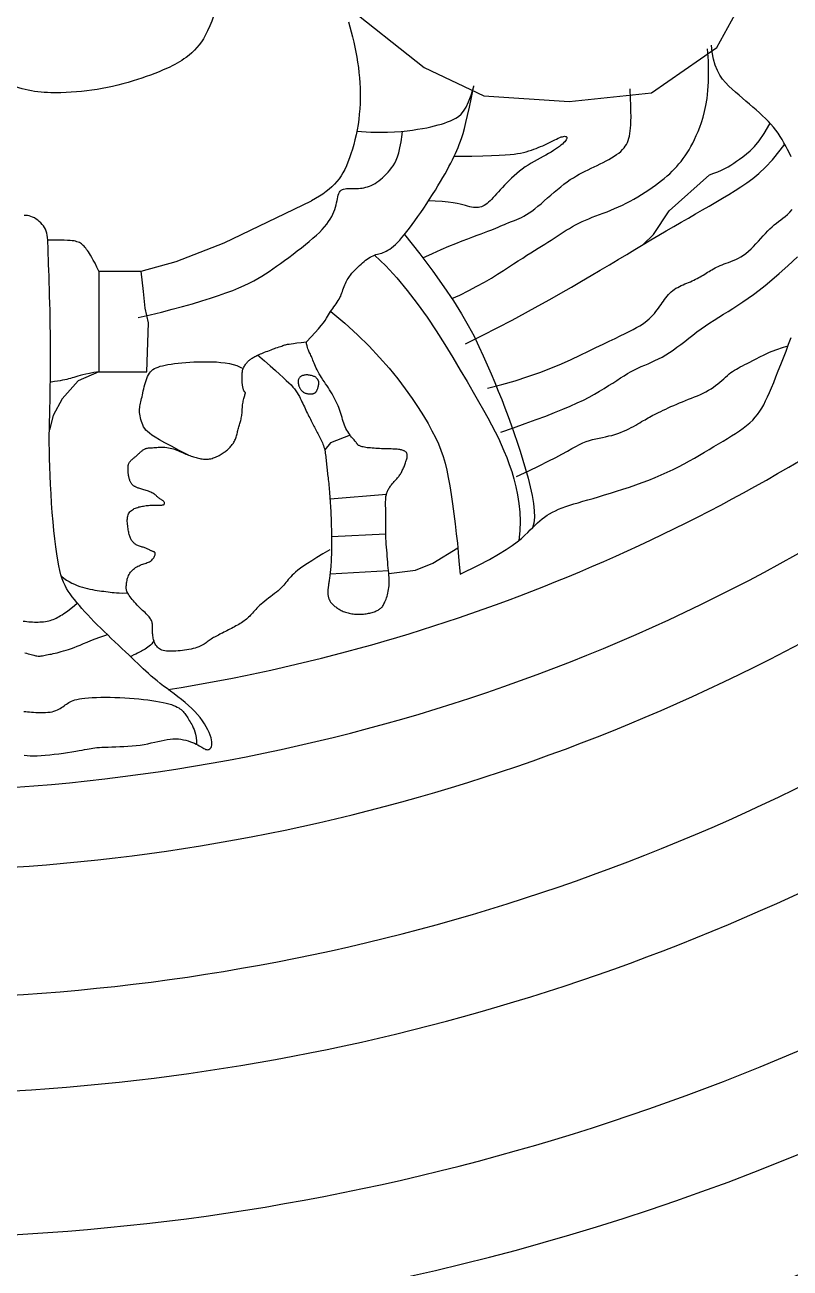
# Model space of a CAD drawing. Header units: feet. Extents: x 0 to 841, y 0 to 594.
# Drawn here: x 649.965 to 652.185, y 125.049 to 128.654 of the extents above; entities that cross this region are included whole.
import ezdxf

# ---------------------------------------------------------------- set-up
doc = ezdxf.new("R2010")
doc.units = ezdxf.units.FT
doc.header["$MEASUREMENT"] = 0
doc.layers.add('LOGO', color=7, linetype='Continuous')

# ---------------------------------------------------------------- blocks, each defined once
blk = doc.blocks.new('YOTA')
h = blk.add_hatch(color=1)
edge = h.paths.add_edge_path()
edge.add_arc((302.886, 246.975), 39.995, 0, 360)
edge = h.paths.add_edge_path(flags=16)
edge.add_arc((302.886, 246.975), 39.7, 0, 360)
at = {"color": 2}
blk.add_line((303.772, 233.416), (304.161, 233.416), dxfattribs=at)
blk.add_lwpolyline([(304.092, 238.083, 0.021746), (304.184, 237.958, -0.039508), (304.469, 237.541, -0.027026), (304.694, 237.095, -0.029794), (304.851, 236.67, -0.063845), (304.903, 236.358, -0.050871), (304.878, 235.963, -0.079651), (304.754, 235.593, -0.116683), (304.578, 235.391, -0.051396), (304.405, 235.292, -0.030202), (304.088, 235.174, -0.038872), (303.706, 235.088, -0.039896), (303.326, 235.065, -0.10781), (302.866, 235.174, -0.167161)], format="xyb", dxfattribs=at)
for points in [[(306.023, 235.896), (306.777, 235.299), (307.329, 235.036), (308.117, 234.984), (308.879, 235.063), (309.483, 235.483), (309.956, 236.349), (310.088, 237.006), (310.298, 237.295), (310.85, 237.636), (311.533, 237.715), (312.137, 237.846), (312.374, 238.082), (312.61, 238.476), (312.846, 238.686), (312.846, 238.923)], [(306.077, 235.72), (306.09, 235.673), (306.103, 235.626), (306.115, 235.58), (306.126, 235.533), (306.136, 235.487), (306.146, 235.44), (306.154, 235.393), (306.162, 235.346), (306.169, 235.299), (306.175, 235.252), (306.179, 235.204), (306.183, 235.156), (306.185, 235.108), (306.186, 235.06), (306.186, 235.012), (306.185, 234.964), (306.182, 234.916), (306.178, 234.867), (306.173, 234.819), (306.166, 234.771), (306.158, 234.723), (306.148, 234.677), (306.138, 234.631), (306.127, 234.586), (306.114, 234.543), (306.101, 234.501), (306.088, 234.462), (306.073, 234.424), (306.059, 234.389), (306.043, 234.357), (306.027, 234.326), (306.009, 234.297), (305.991, 234.269), (305.971, 234.244), (305.949, 234.219), (305.925, 234.195), (305.9, 234.173), (305.872, 234.151), (305.842, 234.129), (305.809, 234.108), (305.774, 234.087), (305.737, 234.066), (305.736, 234.065)], [(307.033, 233.163), (307.106, 233.196), (307.189, 233.237), (307.265, 233.277), (307.334, 233.315), (307.398, 233.353), (307.456, 233.388), (307.509, 233.422), (307.558, 233.454), (307.604, 233.484), (307.647, 233.512), (307.688, 233.538), (307.726, 233.563), (307.763, 233.586), (307.797, 233.607), (307.83, 233.628), (307.861, 233.648), (307.892, 233.667), (307.921, 233.685), (307.95, 233.704), (307.978, 233.722), (308.007, 233.74), (308.034, 233.758), (308.062, 233.776), (308.09, 233.794), (308.119, 233.811), (308.147, 233.828), (308.176, 233.844), (308.206, 233.859), (308.236, 233.874), (308.267, 233.888), (308.299, 233.901), (308.331, 233.914), (308.364, 233.927), (308.398, 233.939), (308.432, 233.952), (308.467, 233.965), (308.502, 233.979), (308.537, 233.994), (308.573, 234.01), (308.609, 234.027), (308.645, 234.045), (308.681, 234.064), (308.716, 234.083), (308.751, 234.104), (308.785, 234.125), (308.819, 234.146), (308.852, 234.167), (308.883, 234.189), (308.914, 234.21), (308.943, 234.232), (308.97, 234.253), (308.996, 234.274), (309.022, 234.296), (309.046, 234.317), (309.069, 234.339), (309.091, 234.361), (309.112, 234.384), (309.132, 234.407), (309.152, 234.431), (309.171, 234.456), (309.19, 234.482), (309.208, 234.509), (309.225, 234.538), (309.242, 234.568), (309.259, 234.6), (309.276, 234.633), (309.292, 234.669), (309.308, 234.707), (309.324, 234.748), (309.34, 234.791), (309.355, 234.838), (309.369, 234.89), (309.381, 234.947), (309.392, 235.012), (309.4, 235.084), (309.405, 235.165), (309.406, 235.256), (309.404, 235.358), (309.397, 235.471)], [(307.109, 230.618), (307.279, 230.701), (307.38, 230.754), (307.464, 230.801), (307.534, 230.844), (307.591, 230.882), (307.638, 230.917), (307.676, 230.948), (307.707, 230.977), (307.734, 231.003), (307.758, 231.027), (307.78, 231.05), (307.802, 231.071), (307.824, 231.091), (307.845, 231.11), (307.867, 231.128), (307.89, 231.145), (307.913, 231.161), (307.937, 231.176), (307.963, 231.19), (307.991, 231.204), (308.02, 231.217), (308.052, 231.23), (308.086, 231.242), (308.122, 231.254), (308.161, 231.266), (308.201, 231.278), (308.245, 231.291), (308.29, 231.304), (308.338, 231.318), (308.389, 231.333), (308.443, 231.349), (308.498, 231.366), (308.555, 231.384), (308.614, 231.402), (308.674, 231.422), (308.733, 231.443), (308.793, 231.464), (308.853, 231.487), (308.911, 231.51), (308.968, 231.534), (309.023, 231.559), (309.077, 231.584), (309.129, 231.61), (309.179, 231.637), (309.228, 231.664), (309.276, 231.69), (309.322, 231.717), (309.367, 231.744), (309.412, 231.77), (309.455, 231.796), (309.497, 231.821), (309.539, 231.846), (309.579, 231.87), (309.618, 231.894), (309.655, 231.918), (309.691, 231.942), (309.725, 231.966), (309.756, 231.991), (309.786, 232.015), (309.813, 232.041), (309.837, 232.067), (309.859, 232.093), (309.879, 232.122), (309.898, 232.151), (309.916, 232.183), (309.933, 232.218), (309.951, 232.255), (309.968, 232.296), (309.987, 232.34), (310.007, 232.388), (310.028, 232.44), (310.05, 232.495), (310.074, 232.554), (310.098, 232.615), (310.122, 232.677), (310.145, 232.741), (310.169, 232.805)], [(310.168, 234.473), (310.152, 234.507), (310.136, 234.54), (310.119, 234.572), (310.102, 234.603), (310.085, 234.633), (310.066, 234.662), (310.047, 234.691), (310.026, 234.719), (310.005, 234.746), (309.982, 234.773), (309.958, 234.799), (309.932, 234.826), (309.904, 234.853), (309.876, 234.879), (309.846, 234.906), (309.815, 234.933), (309.783, 234.959), (309.751, 234.987), (309.719, 235.014), (309.687, 235.042), (309.655, 235.07), (309.624, 235.098), (309.593, 235.127), (309.563, 235.158), (309.535, 235.191), (309.51, 235.228), (309.487, 235.271), (309.467, 235.319), (309.45, 235.376), (309.438, 235.441), (309.432, 235.505)], [(305.689, 232.765), (305.734, 232.811), (305.771, 232.85), (305.802, 232.885), (305.826, 232.914), (305.846, 232.94), (305.862, 232.962), (305.875, 232.981), (305.885, 232.998), (305.894, 233.014), (305.903, 233.029), (305.913, 233.043), (305.923, 233.058), (305.933, 233.073), (305.943, 233.087), (305.954, 233.102), (305.964, 233.116), (305.974, 233.13), (305.983, 233.145), (305.991, 233.159), (305.999, 233.173), (306.006, 233.187), (306.011, 233.202), (306.017, 233.216), (306.022, 233.23), (306.027, 233.245), (306.031, 233.26), (306.037, 233.274), (306.043, 233.289), (306.049, 233.304), (306.057, 233.319), (306.065, 233.335), (306.075, 233.35), (306.086, 233.366), (306.098, 233.381), (306.11, 233.397), (306.123, 233.412), (306.137, 233.427), (306.151, 233.441), (306.165, 233.455), (306.179, 233.469), (306.194, 233.482), (306.208, 233.494), (306.222, 233.506), (306.236, 233.517), (306.25, 233.527), (306.264, 233.536), (306.278, 233.545), (306.292, 233.552), (306.306, 233.559), (306.319, 233.564), (306.332, 233.569), (306.345, 233.573), (306.358, 233.576), (306.371, 233.58), (306.385, 233.584), (306.399, 233.588), (306.413, 233.594), (306.427, 233.6), (306.443, 233.609), (306.459, 233.619), (306.475, 233.631), (306.493, 233.646), (306.511, 233.663), (306.531, 233.682), (306.551, 233.703), (306.572, 233.727), (306.594, 233.753), (306.617, 233.782), (306.641, 233.813), (306.666, 233.847), (306.692, 233.882), (306.719, 233.92), (306.746, 233.96), (306.774, 234), (306.801, 234.042), (306.828, 234.083), (306.855, 234.125), (306.881, 234.166), (306.905, 234.206), (306.928, 234.244), (306.95, 234.281), (306.97, 234.316), (306.989, 234.35), (307.006, 234.383), (307.023, 234.414), (307.038, 234.444), (307.052, 234.474), (307.066, 234.502), (307.078, 234.531), (307.09, 234.559), (307.102, 234.587), (307.113, 234.617), (307.125, 234.651), (307.137, 234.689), (307.149, 234.735), (307.163, 234.789), (307.179, 234.854), (307.196, 234.931), (307.215, 235.022), (307.237, 235.129)], [(306.155, 234.71), (306.197, 234.706), (306.285, 234.702), (306.365, 234.701), (306.438, 234.701), (306.504, 234.704), (306.565, 234.708), (306.62, 234.714), (306.671, 234.72), (306.717, 234.727), (306.761, 234.735), (306.801, 234.742), (306.839, 234.75), (306.874, 234.758), (306.907, 234.767), (306.937, 234.776), (306.966, 234.785), (306.994, 234.795), (307.02, 234.806), (307.046, 234.817), (307.071, 234.83), (307.095, 234.845), (307.118, 234.866), (307.142, 234.894), (307.165, 234.931), (307.188, 234.98), (307.211, 235.043), (307.235, 235.121), (307.237, 235.129)], [(306.764, 233.54), (306.854, 233.58), (306.934, 233.616), (307.006, 233.646), (307.071, 233.673), (307.129, 233.696), (307.18, 233.716), (307.226, 233.733), (307.266, 233.748), (307.303, 233.761), (307.335, 233.773), (307.365, 233.785), (307.392, 233.796), (307.417, 233.806), (307.44, 233.815), (307.461, 233.824), (307.481, 233.833), (307.5, 233.841), (307.519, 233.849), (307.537, 233.856), (307.555, 233.864), (307.574, 233.871), (307.593, 233.878), (307.612, 233.885), (307.633, 233.894), (307.654, 233.903), (307.676, 233.913), (307.698, 233.925), (307.722, 233.939), (307.747, 233.954), (307.773, 233.972), (307.8, 233.993), (307.828, 234.016), (307.857, 234.04), (307.887, 234.066), (307.917, 234.093), (307.948, 234.12), (307.978, 234.146), (308.009, 234.172), (308.039, 234.197), (308.069, 234.221), (308.098, 234.242), (308.127, 234.262), (308.156, 234.28), (308.184, 234.296), (308.211, 234.312), (308.239, 234.327), (308.266, 234.341), (308.294, 234.354), (308.321, 234.367), (308.348, 234.38), (308.376, 234.394), (308.404, 234.407), (308.431, 234.421), (308.458, 234.435), (308.484, 234.449), (308.509, 234.464), (308.532, 234.478), (308.555, 234.493), (308.575, 234.508), (308.594, 234.523), (308.61, 234.539), (308.624, 234.555), (308.636, 234.571), (308.647, 234.588), (308.656, 234.606), (308.663, 234.624), (308.669, 234.644), (308.674, 234.665), (308.679, 234.688), (308.682, 234.712), (308.685, 234.738), (308.687, 234.767), (308.688, 234.802), (308.689, 234.842), (308.688, 234.89), (308.687, 234.947), (308.685, 235.014), (308.682, 235.094), (308.681, 235.102)], [(308.801, 233.663), (308.898, 233.754), (309.04, 233.973), (309.414, 234.307), (309.453, 234.321), (309.491, 234.335), (309.525, 234.35), (309.556, 234.365), (309.585, 234.38), (309.612, 234.396), (309.638, 234.414), (309.665, 234.432), (309.692, 234.452), (309.722, 234.474), (309.755, 234.499), (309.791, 234.529), (309.83, 234.568), (309.873, 234.621), (309.92, 234.689), (309.972, 234.777), (309.974, 234.781)], [(304.136, 232.989), (304.245, 233.014), (304.349, 233.039), (304.449, 233.065), (304.545, 233.091), (304.636, 233.116), (304.722, 233.142), (304.802, 233.167), (304.877, 233.192), (304.945, 233.216), (305.008, 233.239), (305.064, 233.262), (305.114, 233.284), (305.16, 233.305), (305.202, 233.326), (305.24, 233.348), (305.276, 233.369), (305.31, 233.391), (305.344, 233.414), (305.378, 233.437), (305.413, 233.462), (305.45, 233.488), (305.488, 233.516), (305.526, 233.544), (305.566, 233.573), (305.605, 233.603), (305.643, 233.632), (305.68, 233.662), (305.716, 233.691), (305.75, 233.72), (305.781, 233.748), (305.809, 233.775), (305.834, 233.801), (305.857, 233.826), (305.877, 233.851), (305.894, 233.875), (305.909, 233.898), (305.923, 233.92), (305.934, 233.943), (305.943, 233.964), (305.951, 233.986), (305.958, 234.007), (305.963, 234.028), (305.968, 234.048), (305.972, 234.068), (305.975, 234.086), (305.979, 234.103), (305.984, 234.119), (305.989, 234.133), (305.995, 234.146), (306.002, 234.156), (306.011, 234.164), (306.022, 234.17), (306.033, 234.175), (306.046, 234.178), (306.06, 234.179), (306.075, 234.18), (306.09, 234.18), (306.106, 234.18), (306.122, 234.18), (306.138, 234.18), (306.155, 234.18), (306.171, 234.181), (306.188, 234.182), (306.204, 234.184), (306.221, 234.187), (306.237, 234.191), (306.254, 234.196), (306.271, 234.202), (306.288, 234.209), (306.305, 234.217), (306.323, 234.227), (306.34, 234.238), (306.358, 234.251), (306.376, 234.265), (306.393, 234.28), (306.41, 234.296), (306.427, 234.313), (306.444, 234.331), (306.46, 234.35), (306.476, 234.37), (306.491, 234.391), (306.505, 234.415), (306.518, 234.441), (306.531, 234.473), (306.543, 234.511), (306.554, 234.557), (306.564, 234.612), (306.573, 234.678), (306.577, 234.71)], [(307.055, 234.479), (307.097, 234.479), (307.217, 234.48), (307.318, 234.482), (307.401, 234.484), (307.47, 234.487), (307.526, 234.49), (307.572, 234.494), (307.609, 234.498), (307.641, 234.503), (307.669, 234.508), (307.695, 234.514), (307.721, 234.52), (307.745, 234.527), (307.768, 234.534), (307.79, 234.542), (307.812, 234.55), (307.832, 234.558), (307.853, 234.567), (307.873, 234.575), (307.892, 234.585), (307.911, 234.594), (307.93, 234.603), (307.949, 234.612), (307.967, 234.621), (307.984, 234.63), (308, 234.637), (308.016, 234.644), (308.03, 234.651), (308.044, 234.656), (308.056, 234.659), (308.066, 234.662), (308.075, 234.663), (308.083, 234.662), (308.089, 234.661), (308.093, 234.658), (308.096, 234.654), (308.097, 234.649), (308.096, 234.643), (308.094, 234.636), (308.09, 234.629), (308.084, 234.62), (308.076, 234.611), (308.066, 234.601), (308.055, 234.59), (308.041, 234.579), (308.027, 234.567), (308.01, 234.555), (307.992, 234.543), (307.972, 234.53), (307.95, 234.517), (307.927, 234.503), (307.902, 234.489), (307.876, 234.475), (307.85, 234.461), (307.822, 234.446), (307.795, 234.43), (307.767, 234.414), (307.739, 234.397), (307.711, 234.379), (307.684, 234.36), (307.658, 234.34), (307.633, 234.32), (307.608, 234.298), (307.585, 234.277), (307.562, 234.255), (307.54, 234.233), (307.52, 234.211), (307.5, 234.19), (307.481, 234.169), (307.463, 234.149), (307.446, 234.13), (307.43, 234.113), (307.415, 234.096), (307.4, 234.08), (307.386, 234.066), (307.373, 234.053), (307.359, 234.042), (307.346, 234.032), (307.333, 234.023), (307.32, 234.017), (307.307, 234.011), (307.293, 234.007), (307.279, 234.005), (307.264, 234.004), (307.249, 234.004), (307.233, 234.006), (307.216, 234.008), (307.198, 234.012), (307.179, 234.016), (307.158, 234.022), (307.136, 234.028), (307.111, 234.034), (307.082, 234.041), (307.045, 234.047), (307, 234.053), (306.945, 234.059), (306.878, 234.064), (306.817, 234.067)], [(307.16, 232.745), (307.314, 232.822), (307.457, 232.896), (307.59, 232.965), (307.714, 233.032), (307.83, 233.095), (307.939, 233.156), (308.041, 233.214), (308.138, 233.269), (308.231, 233.323), (308.319, 233.375), (308.405, 233.426), (308.489, 233.476), (308.57, 233.524), (308.649, 233.571), (308.725, 233.617), (308.8, 233.662), (308.873, 233.705), (308.945, 233.748), (309.015, 233.789), (309.084, 233.83), (309.152, 233.869), (309.219, 233.907), (309.284, 233.945), (309.349, 233.982), (309.412, 234.018), (309.474, 234.054), (309.534, 234.09), (309.593, 234.126), (309.65, 234.161), (309.705, 234.197), (309.759, 234.233), (309.814, 234.273), (309.87, 234.32), (309.93, 234.376), (309.995, 234.446), (310.068, 234.533), (310.111, 234.589)], [(304.161, 233.416), (304.485, 233.506), (304.93, 233.679), (305.736, 234.065)], [(307.364, 232.337), (307.495, 232.369), (307.619, 232.404), (307.736, 232.442), (307.846, 232.481), (307.949, 232.521), (308.045, 232.561), (308.135, 232.601), (308.218, 232.64), (308.295, 232.676), (308.365, 232.711), (308.43, 232.742), (308.488, 232.77), (308.542, 232.795), (308.59, 232.819), (308.634, 232.84), (308.673, 232.859), (308.708, 232.878), (308.74, 232.895), (308.769, 232.912), (308.794, 232.928), (308.818, 232.945), (308.839, 232.961), (308.858, 232.977), (308.875, 232.994), (308.891, 233.01), (308.905, 233.026), (308.919, 233.043), (308.931, 233.059), (308.943, 233.075), (308.954, 233.092), (308.966, 233.108), (308.977, 233.124), (308.988, 233.14), (308.999, 233.156), (309.01, 233.171), (309.022, 233.186), (309.034, 233.2), (309.047, 233.213), (309.06, 233.226), (309.074, 233.238), (309.088, 233.248), (309.104, 233.258), (309.12, 233.267), (309.136, 233.276), (309.153, 233.284), (309.17, 233.291), (309.187, 233.298), (309.204, 233.305), (309.221, 233.312), (309.237, 233.319), (309.253, 233.327), (309.269, 233.334), (309.284, 233.342), (309.299, 233.349), (309.314, 233.357), (309.329, 233.365), (309.343, 233.373), (309.357, 233.381), (309.37, 233.389), (309.384, 233.398), (309.397, 233.406), (309.41, 233.414), (309.423, 233.422), (309.437, 233.43), (309.45, 233.438), (309.465, 233.446), (309.48, 233.454), (309.495, 233.461), (309.512, 233.469), (309.53, 233.476), (309.549, 233.483), (309.569, 233.49), (309.59, 233.498), (309.612, 233.506), (309.634, 233.515), (309.657, 233.525), (309.681, 233.536), (309.704, 233.549), (309.728, 233.564), (309.751, 233.581), (309.775, 233.601), (309.798, 233.622), (309.821, 233.645), (309.843, 233.669), (309.866, 233.694), (309.888, 233.719), (309.91, 233.743), (309.931, 233.766), (309.952, 233.789), (309.973, 233.809), (309.993, 233.827), (310.013, 233.844), (310.033, 233.86), (310.052, 233.875), (310.072, 233.89), (310.093, 233.906), (310.113, 233.922), (310.134, 233.941), (310.156, 233.962), (310.179, 233.986)], [(303.082, 228.946), (303.109, 228.942), (303.137, 228.94), (303.167, 228.94), (303.201, 228.94), (303.237, 228.942), (303.276, 228.945), (303.317, 228.949), (303.359, 228.954), (303.401, 228.959), (303.443, 228.965), (303.483, 228.971), (303.521, 228.977), (303.557, 228.982), (303.589, 228.988), (303.616, 228.993), (303.64, 228.997), (303.662, 229.001), (303.681, 229.004), (303.699, 229.008), (303.717, 229.01), (303.735, 229.013), (303.754, 229.015), (303.776, 229.016), (303.8, 229.018), (303.827, 229.019), (303.858, 229.02), (303.891, 229.021), (303.927, 229.022), (303.964, 229.024), (304.002, 229.026), (304.04, 229.028), (304.078, 229.031), (304.116, 229.035), (304.153, 229.039), (304.189, 229.045), (304.223, 229.051), (304.255, 229.058), (304.287, 229.065), (304.317, 229.072), (304.346, 229.079), (304.375, 229.085), (304.402, 229.09), (304.429, 229.093), (304.455, 229.095), (304.481, 229.096), (304.506, 229.095), (304.53, 229.092), (304.553, 229.088), (304.576, 229.083), (304.597, 229.077), (304.618, 229.07), (304.637, 229.063), (304.654, 229.056), (304.671, 229.048), (304.685, 229.04), (304.699, 229.033), (304.711, 229.025), (304.722, 229.019), (304.732, 229.012), (304.741, 229.007), (304.75, 229.003), (304.758, 228.999), (304.766, 228.997), (304.774, 228.996), (304.782, 228.997), (304.789, 228.999), (304.796, 229.004), (304.803, 229.01), (304.808, 229.017), (304.812, 229.027), (304.815, 229.039), (304.816, 229.053), (304.816, 229.068), (304.813, 229.087), (304.808, 229.107), (304.801, 229.13), (304.791, 229.154), (304.779, 229.18), (304.764, 229.207), (304.748, 229.235), (304.729, 229.263), (304.707, 229.292), (304.684, 229.321), (304.658, 229.349), (304.63, 229.378), (304.599, 229.405), (304.568, 229.432), (304.535, 229.459), (304.501, 229.485), (304.468, 229.511), (304.434, 229.536), (304.401, 229.56), (304.369, 229.584), (304.339, 229.608), (304.31, 229.631), (304.282, 229.653), (304.256, 229.676), (304.231, 229.699), (304.206, 229.721), (304.181, 229.744), (304.156, 229.768), (304.13, 229.793), (304.103, 229.818), (304.076, 229.845), (304.047, 229.872), (304.016, 229.901), (303.985, 229.931), (303.952, 229.961), (303.919, 229.993), (303.886, 230.024), (303.853, 230.056), (303.82, 230.088), (303.788, 230.119), (303.757, 230.15), (303.726, 230.181), (303.697, 230.211), (303.668, 230.241), (303.641, 230.27), (303.615, 230.299), (303.591, 230.327), (303.568, 230.355), (303.546, 230.382), (303.526, 230.408), (303.507, 230.435), (303.489, 230.46), (303.473, 230.486), (303.459, 230.513), (303.445, 230.543), (303.433, 230.574), (303.421, 230.61), (303.411, 230.65), (303.4, 230.695), (303.391, 230.747), (303.382, 230.805), (303.373, 230.871), (303.364, 230.943), (303.356, 231.02), (303.348, 231.102), (303.341, 231.186), (303.335, 231.273), (303.329, 231.359), (303.324, 231.445), (303.32, 231.529), (303.317, 231.61), (303.315, 231.687), (303.314, 231.76), (303.313, 231.829), (303.313, 231.897), (303.314, 231.962), (303.315, 232.026), (303.317, 232.09), (303.318, 232.153), (303.32, 232.217), (303.321, 232.282), (303.322, 232.349), (303.323, 232.417), (303.324, 232.486), (303.324, 232.557), (303.324, 232.628), (303.324, 232.699), (303.324, 232.771), (303.323, 232.842), (303.322, 232.913), (303.321, 232.984), (303.32, 233.053), (303.318, 233.121), (303.316, 233.187), (303.315, 233.251), (303.313, 233.312), (303.311, 233.371), (303.309, 233.426), (303.307, 233.478), (303.305, 233.526), (303.304, 233.569), (303.303, 233.608), (303.302, 233.643), (303.3, 233.674), (303.299, 233.702), (303.296, 233.726), (303.293, 233.749), (303.289, 233.768), (303.284, 233.786), (303.278, 233.803), (303.27, 233.819), (303.26, 233.834), (303.248, 233.849), (303.235, 233.863), (303.221, 233.876), (303.206, 233.887), (303.191, 233.898), (303.175, 233.908), (303.159, 233.916), (303.143, 233.922), (303.127, 233.927), (303.112, 233.93), (303.097, 233.931), (303.082, 233.931)], [(306.595, 233.755), (306.736, 233.577), (306.857, 233.417), (306.96, 233.272), (307.048, 233.141), (307.122, 233.023), (307.185, 232.914), (307.238, 232.815), (307.284, 232.722), (307.324, 232.635), (307.361, 232.551), (307.396, 232.469), (307.43, 232.389), (307.462, 232.309), (307.494, 232.231), (307.524, 232.153), (307.553, 232.075), (307.582, 231.996), (307.61, 231.917), (307.637, 231.837), (307.664, 231.755), (307.69, 231.672), (307.715, 231.588), (307.738, 231.504), (307.758, 231.423), (307.775, 231.345), (307.787, 231.271), (307.795, 231.204), (307.796, 231.143), (307.79, 231.09), (307.777, 231.047)], [(303.772, 233.416), (303.753, 233.455), (303.736, 233.489), (303.72, 233.517), (303.707, 233.542), (303.695, 233.563), (303.684, 233.58), (303.674, 233.595), (303.666, 233.607), (303.657, 233.618), (303.65, 233.628), (303.642, 233.637), (303.635, 233.646), (303.627, 233.654), (303.619, 233.661), (303.611, 233.668), (303.602, 233.674), (303.592, 233.68), (303.581, 233.685), (303.569, 233.689), (303.556, 233.693), (303.542, 233.696), (303.525, 233.698), (303.505, 233.7), (303.481, 233.701), (303.452, 233.702), (303.418, 233.703), (303.378, 233.703), (303.33, 233.703), (303.299, 233.704)], [(307.487, 231.928), (307.604, 231.97), (307.712, 232.008), (307.811, 232.045), (307.901, 232.078), (307.983, 232.111), (308.059, 232.141), (308.128, 232.17), (308.191, 232.199), (308.249, 232.226), (308.302, 232.253), (308.352, 232.28), (308.398, 232.307), (308.442, 232.333), (308.482, 232.359), (308.521, 232.383), (308.557, 232.407), (308.591, 232.43), (308.625, 232.451), (308.657, 232.471), (308.689, 232.49), (308.72, 232.506), (308.752, 232.521), (308.783, 232.535), (308.815, 232.549), (308.846, 232.562), (308.878, 232.576), (308.91, 232.59), (308.943, 232.606), (308.976, 232.623), (309.009, 232.643), (309.043, 232.664), (309.078, 232.688), (309.113, 232.713), (309.149, 232.74), (309.185, 232.768), (309.222, 232.797), (309.26, 232.826), (309.298, 232.855), (309.337, 232.883), (309.377, 232.911), (309.417, 232.938), (309.458, 232.965), (309.499, 232.991), (309.542, 233.018), (309.585, 233.045), (309.63, 233.073), (309.676, 233.102), (309.723, 233.133), (309.771, 233.166), (309.821, 233.202), (309.873, 233.241), (309.928, 233.285), (309.989, 233.336), (310.058, 233.396), (310.137, 233.466), (310.228, 233.55)], [(306.319, 233.564), (306.423, 233.465), (306.524, 233.356), (306.621, 233.239), (306.714, 233.117), (306.804, 232.991), (306.888, 232.864), (306.968, 232.739), (307.043, 232.618), (307.111, 232.503), (307.174, 232.396), (307.23, 232.3), (307.28, 232.213), (307.325, 232.134), (307.365, 232.062), (307.401, 231.996), (307.433, 231.933), (307.463, 231.874), (307.49, 231.815), (307.515, 231.756), (307.54, 231.695), (307.563, 231.632), (307.586, 231.566), (307.607, 231.497), (307.625, 231.425), (307.64, 231.35), (307.652, 231.271), (307.66, 231.19), (307.663, 231.106), (307.66, 231.018), (307.651, 230.928)], [(303.772, 233.416), (303.772, 232.487)], [(304.214, 232.487), (304.229, 232.938), (304.198, 233.076), (304.183, 233.23), (304.161, 233.416)], [(305.914, 233.044), (306.043, 232.936), (306.161, 232.829), (306.268, 232.723), (306.366, 232.62), (306.454, 232.519), (306.533, 232.422), (306.603, 232.329), (306.666, 232.24), (306.721, 232.157), (306.77, 232.08), (306.813, 232.009), (306.849, 231.943), (306.881, 231.881), (306.909, 231.822), (306.932, 231.763), (306.952, 231.704), (306.97, 231.643), (306.986, 231.579), (307, 231.51), (307.014, 231.435), (307.027, 231.353), (307.039, 231.266), (307.052, 231.175), (307.063, 231.083), (307.074, 230.991), (307.084, 230.903), (307.092, 230.819), (307.099, 230.742), (307.105, 230.675), (307.109, 230.618)], [(305.905, 230.842), (305.842, 230.805), (305.787, 230.772), (305.739, 230.742), (305.699, 230.716), (305.664, 230.693), (305.635, 230.672), (305.61, 230.654), (305.589, 230.637), (305.572, 230.622), (305.557, 230.607), (305.544, 230.593), (305.532, 230.58), (305.521, 230.567), (305.51, 230.554), (305.5, 230.542), (305.49, 230.529), (305.48, 230.517), (305.469, 230.504), (305.457, 230.492), (305.444, 230.479), (305.429, 230.465), (305.413, 230.452), (305.395, 230.438), (305.377, 230.424), (305.359, 230.41), (305.34, 230.396), (305.322, 230.382), (305.304, 230.368), (305.287, 230.354), (305.271, 230.341), (305.257, 230.328), (305.244, 230.315), (305.232, 230.303), (305.221, 230.291), (305.211, 230.28), (305.201, 230.269), (305.192, 230.258), (305.183, 230.248), (305.174, 230.238), (305.165, 230.228), (305.155, 230.219), (305.145, 230.21), (305.135, 230.201), (305.124, 230.193), (305.113, 230.185), (305.101, 230.177), (305.09, 230.169), (305.077, 230.162), (305.065, 230.154), (305.052, 230.146), (305.038, 230.139), (305.025, 230.131), (305.011, 230.124), (304.997, 230.117), (304.983, 230.109), (304.969, 230.102), (304.954, 230.095), (304.941, 230.088), (304.927, 230.081), (304.914, 230.074), (304.901, 230.068), (304.888, 230.062), (304.876, 230.055), (304.864, 230.049), (304.852, 230.043), (304.841, 230.037), (304.831, 230.031), (304.82, 230.025), (304.81, 230.018), (304.801, 230.012), (304.791, 230.005), (304.782, 229.998), (304.773, 229.991), (304.764, 229.984), (304.754, 229.978), (304.744, 229.971), (304.733, 229.964), (304.721, 229.958), (304.708, 229.952), (304.694, 229.946), (304.678, 229.94), (304.661, 229.935), (304.643, 229.931), (304.624, 229.926), (304.604, 229.922), (304.584, 229.919), (304.563, 229.916), (304.543, 229.913), (304.523, 229.91), (304.503, 229.908), (304.483, 229.907), (304.464, 229.905), (304.446, 229.905), (304.429, 229.905), (304.412, 229.905), (304.396, 229.906), (304.381, 229.909), (304.367, 229.912), (304.354, 229.916), (304.342, 229.921), (304.332, 229.927), (304.322, 229.934), (304.313, 229.942), (304.306, 229.951), (304.299, 229.961), (304.293, 229.971), (304.288, 229.981), (304.283, 229.992), (304.28, 230.004), (304.277, 230.015), (304.274, 230.026), (304.272, 230.037), (304.27, 230.049), (304.269, 230.06), (304.268, 230.07), (304.268, 230.081), (304.267, 230.092), (304.267, 230.102), (304.267, 230.112), (304.267, 230.121), (304.267, 230.131), (304.267, 230.14), (304.267, 230.148), (304.266, 230.157), (304.265, 230.165), (304.263, 230.173), (304.261, 230.181), (304.258, 230.189), (304.253, 230.198), (304.248, 230.206), (304.242, 230.215), (304.235, 230.223), (304.227, 230.232), (304.218, 230.242), (304.208, 230.251), (304.198, 230.262), (304.187, 230.272), (304.175, 230.283), (304.163, 230.294), (304.151, 230.306), (304.139, 230.319), (304.126, 230.332), (304.114, 230.345), (304.102, 230.358), (304.091, 230.371), (304.08, 230.384), (304.069, 230.397), (304.06, 230.409), (304.052, 230.421), (304.044, 230.432), (304.038, 230.442), (304.034, 230.451), (304.03, 230.459), (304.027, 230.467), (304.026, 230.475), (304.024, 230.483), (304.024, 230.491), (304.024, 230.499), (304.025, 230.507), (304.026, 230.516), (304.027, 230.526), (304.028, 230.536), (304.03, 230.547), (304.032, 230.559), (304.034, 230.57), (304.037, 230.582), (304.041, 230.593), (304.046, 230.604), (304.051, 230.615), (304.057, 230.626), (304.064, 230.636), (304.072, 230.646), (304.081, 230.654), (304.09, 230.663), (304.1, 230.671), (304.11, 230.678), (304.121, 230.685), (304.132, 230.691), (304.143, 230.696), (304.154, 230.701), (304.165, 230.706), (304.177, 230.71), (304.188, 230.713), (304.199, 230.717), (304.209, 230.72), (304.219, 230.724), (304.229, 230.728), (304.238, 230.732), (304.247, 230.737), (304.255, 230.742), (304.262, 230.748), (304.268, 230.755), (304.274, 230.762), (304.279, 230.769), (304.283, 230.776), (304.286, 230.783), (304.289, 230.79), (304.291, 230.797), (304.292, 230.803), (304.292, 230.808), (304.292, 230.812), (304.291, 230.815), (304.289, 230.818), (304.287, 230.82), (304.284, 230.822), (304.281, 230.824), (304.277, 230.825), (304.273, 230.827), (304.269, 230.828), (304.264, 230.83), (304.259, 230.832), (304.254, 230.834), (304.249, 230.837), (304.243, 230.84), (304.238, 230.843), (304.232, 230.846), (304.225, 230.849), (304.219, 230.852), (304.212, 230.855), (304.204, 230.858), (304.197, 230.861), (304.189, 230.863), (304.18, 230.866), (304.172, 230.868), (304.164, 230.871), (304.155, 230.873), (304.147, 230.876), (304.139, 230.879), (304.131, 230.883), (304.123, 230.886), (304.115, 230.89), (304.109, 230.894), (304.102, 230.899), (304.096, 230.904), (304.09, 230.91), (304.084, 230.915), (304.079, 230.922), (304.075, 230.928), (304.07, 230.935), (304.066, 230.943), (304.063, 230.95), (304.06, 230.958), (304.057, 230.967), (304.054, 230.976), (304.051, 230.985), (304.049, 230.995), (304.047, 231.005), (304.045, 231.016), (304.043, 231.028), (304.041, 231.04), (304.039, 231.052), (304.038, 231.065), (304.036, 231.078), (304.035, 231.091), (304.034, 231.105), (304.034, 231.118), (304.035, 231.13), (304.036, 231.143), (304.038, 231.154), (304.041, 231.165), (304.046, 231.175), (304.051, 231.184), (304.057, 231.192), (304.064, 231.2), (304.072, 231.206), (304.081, 231.212), (304.09, 231.218), (304.099, 231.223), (304.109, 231.227), (304.12, 231.231), (304.13, 231.234), (304.141, 231.238), (304.152, 231.241), (304.162, 231.243), (304.173, 231.245), (304.185, 231.247), (304.196, 231.249), (304.207, 231.251), (304.218, 231.252), (304.23, 231.253), (304.241, 231.254), (304.252, 231.254), (304.263, 231.255), (304.274, 231.255), (304.284, 231.256), (304.295, 231.256), (304.304, 231.256), (304.313, 231.256), (304.322, 231.256), (304.33, 231.256), (304.337, 231.256), (304.344, 231.256), (304.349, 231.256), (304.354, 231.256), (304.359, 231.257), (304.363, 231.257), (304.366, 231.258), (304.369, 231.259), (304.372, 231.261), (304.374, 231.262), (304.376, 231.264), (304.377, 231.267), (304.378, 231.269), (304.378, 231.272), (304.378, 231.275), (304.378, 231.278), (304.377, 231.281), (304.375, 231.284), (304.373, 231.288), (304.371, 231.29), (304.368, 231.293), (304.364, 231.296), (304.36, 231.298), (304.356, 231.301), (304.351, 231.303), (304.346, 231.306), (304.341, 231.309), (304.336, 231.312), (304.332, 231.315), (304.327, 231.319), (304.322, 231.323), (304.318, 231.327), (304.313, 231.331), (304.308, 231.336), (304.303, 231.341), (304.298, 231.346), (304.292, 231.351), (304.286, 231.356), (304.278, 231.361), (304.27, 231.366), (304.261, 231.37), (304.252, 231.375), (304.241, 231.379), (304.231, 231.383), (304.22, 231.387), (304.209, 231.39), (304.198, 231.394), (304.187, 231.397), (304.177, 231.4), (304.167, 231.403), (304.158, 231.406), (304.149, 231.409), (304.142, 231.411), (304.135, 231.413), (304.128, 231.416), (304.122, 231.418), (304.116, 231.421), (304.111, 231.423), (304.106, 231.426), (304.101, 231.428), (304.096, 231.431), (304.092, 231.434), (304.088, 231.438), (304.084, 231.441), (304.08, 231.445), (304.076, 231.449), (304.073, 231.454), (304.069, 231.459), (304.066, 231.464), (304.063, 231.469), (304.06, 231.475), (304.058, 231.481), (304.056, 231.487), (304.053, 231.494), (304.051, 231.501), (304.05, 231.508), (304.048, 231.515), (304.047, 231.521), (304.045, 231.528), (304.044, 231.535), (304.044, 231.541), (304.043, 231.548), (304.042, 231.554), (304.042, 231.56), (304.042, 231.566), (304.041, 231.572), (304.041, 231.577), (304.041, 231.583), (304.041, 231.589), (304.041, 231.594), (304.041, 231.6), (304.041, 231.606), (304.042, 231.611), (304.042, 231.617), (304.043, 231.623), (304.044, 231.628), (304.046, 231.634), (304.048, 231.64), (304.05, 231.645), (304.054, 231.651), (304.058, 231.656), (304.063, 231.662), (304.068, 231.668), (304.073, 231.673), (304.079, 231.678), (304.085, 231.683), (304.091, 231.688), (304.097, 231.693), (304.102, 231.697), (304.107, 231.701), (304.112, 231.705), (304.116, 231.708), (304.119, 231.711), (304.122, 231.714), (304.126, 231.717), (304.129, 231.72), (304.132, 231.722), (304.135, 231.725), (304.138, 231.729), (304.142, 231.732), (304.146, 231.736), (304.15, 231.74), (304.154, 231.745), (304.159, 231.749), (304.164, 231.754), (304.17, 231.758), (304.175, 231.763), (304.181, 231.766), (304.186, 231.77), (304.192, 231.773), (304.198, 231.776), (304.203, 231.778), (304.209, 231.779), (304.216, 231.781), (304.222, 231.782), (304.23, 231.783), (304.238, 231.783), (304.247, 231.784), (304.256, 231.785), (304.267, 231.786), (304.279, 231.787), (304.292, 231.788), (304.306, 231.789), (304.32, 231.79), (304.335, 231.79), (304.351, 231.791), (304.366, 231.79), (304.382, 231.79), (304.399, 231.788), (304.415, 231.786), (304.431, 231.782), (304.446, 231.778), (304.462, 231.774), (304.477, 231.768), (304.492, 231.763), (304.507, 231.757), (304.521, 231.75), (304.535, 231.744), (304.549, 231.738), (304.562, 231.732), (304.575, 231.727), (304.588, 231.722), (304.6, 231.717), (304.612, 231.713), (304.624, 231.708), (304.636, 231.705), (304.647, 231.701), (304.659, 231.698), (304.67, 231.695), (304.681, 231.692), (304.693, 231.689), (304.704, 231.686), (304.715, 231.684), (304.727, 231.682), (304.738, 231.681), (304.749, 231.68), (304.76, 231.68), (304.772, 231.68), (304.783, 231.681), (304.794, 231.682), (304.806, 231.684), (304.817, 231.687), (304.828, 231.691), (304.839, 231.695), (304.85, 231.699), (304.861, 231.704), (304.871, 231.709), (304.882, 231.715), (304.891, 231.72), (304.901, 231.726), (304.91, 231.732), (304.919, 231.737), (304.928, 231.743), (304.936, 231.749), (304.944, 231.755), (304.951, 231.761), (304.959, 231.767), (304.966, 231.773), (304.973, 231.779), (304.979, 231.786), (304.986, 231.792), (304.992, 231.799), (304.998, 231.806), (305.004, 231.814), (305.01, 231.821), (305.015, 231.829), (305.02, 231.837), (305.025, 231.846), (305.029, 231.855), (305.033, 231.864), (305.036, 231.874), (305.04, 231.883), (305.043, 231.894), (305.045, 231.904), (305.048, 231.915), (305.051, 231.925), (305.053, 231.936), (305.056, 231.946), (305.058, 231.957), (305.061, 231.967), (305.064, 231.978), (305.067, 231.988), (305.07, 231.998), (305.073, 232.008), (305.076, 232.018), (305.079, 232.028), (305.082, 232.038), (305.085, 232.049), (305.087, 232.06), (305.089, 232.071), (305.091, 232.082), (305.092, 232.094), (305.094, 232.106), (305.095, 232.118), (305.096, 232.131), (305.097, 232.143), (305.098, 232.156), (305.099, 232.168), (305.1, 232.181), (305.102, 232.193), (305.104, 232.205), (305.106, 232.217), (305.109, 232.228), (305.111, 232.239), (305.114, 232.249), (305.117, 232.259), (305.119, 232.268), (305.121, 232.275), (305.123, 232.282), (305.124, 232.287), (305.125, 232.291), (305.125, 232.294), (305.124, 232.296), (305.124, 232.298), (305.123, 232.299), (305.121, 232.3), (305.12, 232.301), (305.118, 232.302), (305.116, 232.303), (305.114, 232.306), (305.113, 232.309), (305.111, 232.313), (305.109, 232.318), (305.107, 232.324), (305.105, 232.33), (305.104, 232.336), (305.102, 232.343), (305.101, 232.351), (305.1, 232.358), (305.099, 232.365), (305.098, 232.373), (305.097, 232.38), (305.097, 232.388), (305.096, 232.396), (305.096, 232.403), (305.096, 232.411), (305.096, 232.418), (305.096, 232.426), (305.096, 232.433), (305.096, 232.441), (305.096, 232.448), (305.096, 232.456), (305.096, 232.463), (305.096, 232.471), (305.097, 232.478), (305.098, 232.486), (305.099, 232.493), (305.1, 232.501), (305.102, 232.508), (305.105, 232.516), (305.108, 232.523), (305.112, 232.531), (305.116, 232.538), (305.12, 232.546), (305.125, 232.553), (305.13, 232.56), (305.135, 232.566), (305.141, 232.573), (305.146, 232.579), (305.152, 232.585), (305.158, 232.59), (305.163, 232.595), (305.169, 232.6), (305.175, 232.605), (305.182, 232.61), (305.189, 232.614), (305.196, 232.618), (305.204, 232.623), (305.212, 232.627), (305.221, 232.632), (305.231, 232.637), (305.241, 232.642), (305.253, 232.647), (305.264, 232.652), (305.277, 232.657), (305.29, 232.663), (305.303, 232.668), (305.317, 232.674), (305.332, 232.679), (305.347, 232.685), (305.362, 232.691), (305.377, 232.696), (305.393, 232.702), (305.408, 232.707), (305.422, 232.712), (305.436, 232.717), (305.449, 232.721), (305.462, 232.725), (305.472, 232.729), (305.482, 232.732), (305.489, 232.735), (305.497, 232.737), (305.505, 232.739), (305.515, 232.741), (305.529, 232.743), (305.547, 232.746), (305.571, 232.749), (305.601, 232.753), (305.64, 232.759), (305.689, 232.765)], [(305.238, 232.644), (305.301, 232.589), (305.355, 232.541), (305.402, 232.5), (305.441, 232.465), (305.475, 232.435), (305.503, 232.408), (305.527, 232.385), (305.547, 232.365), (305.564, 232.346), (305.578, 232.329), (305.592, 232.311), (305.603, 232.294), (305.614, 232.277), (305.624, 232.26), (305.633, 232.243), (305.641, 232.226), (305.648, 232.21), (305.656, 232.194), (305.663, 232.178), (305.67, 232.163), (305.677, 232.147), (305.684, 232.132), (305.691, 232.118), (305.698, 232.103), (305.705, 232.089), (305.713, 232.075), (305.72, 232.062), (305.726, 232.048), (305.733, 232.035), (305.74, 232.022), (305.746, 232.01), (305.753, 231.998), (305.759, 231.986), (305.765, 231.974), (305.771, 231.962), (305.777, 231.95), (305.783, 231.939), (305.789, 231.927), (305.795, 231.916), (305.801, 231.904), (305.807, 231.892), (305.813, 231.88), (305.819, 231.868), (305.825, 231.856), (305.831, 231.844), (305.837, 231.831), (305.842, 231.818), (305.847, 231.805), (305.851, 231.792), (305.855, 231.778), (305.859, 231.764), (305.862, 231.749), (305.864, 231.734), (305.867, 231.719), (305.868, 231.704), (305.87, 231.689), (305.872, 231.674), (305.873, 231.659), (305.874, 231.643), (305.876, 231.628), (305.877, 231.613), (305.879, 231.599), (305.88, 231.584), (305.882, 231.569), (305.884, 231.554), (305.885, 231.539), (305.887, 231.523), (305.889, 231.507), (305.891, 231.491), (305.893, 231.474), (305.895, 231.456), (305.897, 231.438), (305.898, 231.419), (305.9, 231.4), (305.902, 231.38), (305.904, 231.36), (305.905, 231.339), (305.907, 231.317), (305.908, 231.295), (305.91, 231.273), (305.911, 231.25), (305.913, 231.228), (305.914, 231.205), (305.915, 231.182), (305.916, 231.159), (305.917, 231.137), (305.917, 231.115), (305.918, 231.094), (305.919, 231.074), (305.919, 231.055), (305.92, 231.037), (305.92, 231.02), (305.92, 231.003), (305.921, 230.988), (305.921, 230.973), (305.921, 230.959), (305.921, 230.946), (305.921, 230.933), (305.921, 230.92), (305.921, 230.907), (305.921, 230.894), (305.921, 230.882), (305.921, 230.869), (305.921, 230.857), (305.921, 230.844), (305.921, 230.832), (305.92, 230.819), (305.92, 230.806), (305.92, 230.793), (305.919, 230.779), (305.919, 230.766), (305.918, 230.752), (305.917, 230.738), (305.917, 230.723), (305.916, 230.709), (305.915, 230.695), (305.914, 230.681), (305.913, 230.667), (305.911, 230.653), (305.91, 230.639), (305.908, 230.626), (305.907, 230.613), (305.905, 230.6), (305.904, 230.587), (305.902, 230.576), (305.9, 230.564), (305.899, 230.553), (305.897, 230.543), (305.896, 230.533), (305.894, 230.524), (305.893, 230.515), (305.892, 230.507), (305.891, 230.5), (305.89, 230.493), (305.889, 230.486), (305.888, 230.479), (305.887, 230.473), (305.887, 230.466), (305.887, 230.46), (305.887, 230.454), (305.887, 230.447), (305.887, 230.44), (305.887, 230.433), (305.888, 230.426), (305.889, 230.419), (305.891, 230.412), (305.892, 230.405), (305.894, 230.398), (305.896, 230.392), (305.899, 230.385), (305.902, 230.379), (305.905, 230.372), (305.909, 230.366), (305.913, 230.36), (305.918, 230.354), (305.923, 230.348), (305.928, 230.343), (305.933, 230.337), (305.939, 230.331), (305.946, 230.326), (305.953, 230.32), (305.96, 230.315), (305.967, 230.309), (305.975, 230.304), (305.983, 230.298), (305.992, 230.293), (306.001, 230.288), (306.01, 230.283), (306.02, 230.279), (306.03, 230.274), (306.041, 230.27), (306.051, 230.267), (306.062, 230.263), (306.074, 230.26), (306.085, 230.257), (306.097, 230.255), (306.109, 230.252), (306.121, 230.251), (306.133, 230.249), (306.145, 230.248), (306.158, 230.247), (306.17, 230.247), (306.182, 230.247), (306.194, 230.247), (306.206, 230.248), (306.218, 230.249), (306.23, 230.25), (306.241, 230.252), (306.253, 230.254), (306.264, 230.256), (306.275, 230.258), (306.286, 230.261), (306.297, 230.264), (306.307, 230.267), (306.317, 230.271), (306.326, 230.274), (306.335, 230.278), (306.344, 230.282), (306.352, 230.286), (306.359, 230.29), (306.366, 230.294), (306.372, 230.299), (306.378, 230.303), (306.383, 230.309), (306.388, 230.314), (306.393, 230.32), (306.397, 230.327), (306.402, 230.335), (306.406, 230.343), (306.411, 230.352), (306.415, 230.363), (306.42, 230.374), (306.425, 230.386), (306.43, 230.399), (306.434, 230.413), (306.439, 230.428), (306.443, 230.443), (306.446, 230.459), (306.449, 230.476), (306.451, 230.493), (306.453, 230.51), (306.454, 230.528), (306.454, 230.547), (306.453, 230.566), (306.453, 230.586), (306.451, 230.607), (306.45, 230.629), (306.448, 230.652), (306.446, 230.676), (306.443, 230.701), (306.441, 230.728), (306.439, 230.755), (306.436, 230.783), (306.434, 230.811), (306.432, 230.839), (306.429, 230.867), (306.427, 230.894), (306.426, 230.921), (306.424, 230.947), (306.423, 230.971), (306.422, 230.993), (306.422, 231.014), (306.422, 231.034), (306.422, 231.053), (306.422, 231.071), (306.422, 231.088), (306.423, 231.104), (306.423, 231.12), (306.423, 231.136), (306.423, 231.152), (306.423, 231.168), (306.423, 231.184), (306.422, 231.2), (306.422, 231.215), (306.422, 231.231), (306.421, 231.246), (306.421, 231.261), (306.421, 231.275), (306.421, 231.289), (306.422, 231.301), (306.422, 231.313), (306.423, 231.324), (306.424, 231.334), (306.426, 231.343), (306.428, 231.352), (306.43, 231.361), (306.432, 231.369), (306.435, 231.376), (306.438, 231.384), (306.442, 231.391), (306.446, 231.399), (306.45, 231.406), (306.455, 231.414), (306.46, 231.421), (306.465, 231.429), (306.47, 231.436), (306.476, 231.443), (306.481, 231.451), (306.487, 231.458), (306.493, 231.465), (306.499, 231.472), (306.506, 231.479), (306.512, 231.485), (306.518, 231.492), (306.524, 231.499), (306.53, 231.506), (306.536, 231.513), (306.542, 231.52), (306.547, 231.527), (306.553, 231.535), (306.558, 231.542), (306.562, 231.55), (306.567, 231.558), (306.571, 231.566), (306.575, 231.575), (306.579, 231.583), (306.583, 231.592), (306.587, 231.601), (306.591, 231.61), (306.595, 231.619), (306.598, 231.628), (306.602, 231.638), (306.606, 231.647), (306.609, 231.657), (306.612, 231.666), (306.615, 231.675), (306.617, 231.684), (306.619, 231.693), (306.62, 231.7), (306.621, 231.708), (306.621, 231.714), (306.621, 231.721), (306.62, 231.726), (306.618, 231.731), (306.616, 231.736), (306.613, 231.74), (306.61, 231.743), (306.606, 231.747), (306.602, 231.75), (306.598, 231.753), (306.593, 231.756), (306.588, 231.758), (306.582, 231.761), (306.575, 231.763), (306.568, 231.765), (306.56, 231.766), (306.551, 231.768), (306.54, 231.769), (306.529, 231.771), (306.517, 231.772), (306.503, 231.772), (306.488, 231.773), (306.472, 231.774), (306.456, 231.774), (306.438, 231.775), (306.421, 231.775), (306.403, 231.776), (306.384, 231.776), (306.366, 231.777), (306.348, 231.778), (306.331, 231.779), (306.314, 231.78), (306.297, 231.781), (306.281, 231.783), (306.266, 231.785), (306.252, 231.786), (306.238, 231.788), (306.226, 231.791), (306.215, 231.793), (306.205, 231.795), (306.196, 231.797), (306.189, 231.8), (306.182, 231.802), (306.177, 231.805), (306.172, 231.807), (306.168, 231.81), (306.165, 231.812), (306.163, 231.814), (306.161, 231.816), (306.16, 231.818), (306.158, 231.82), (306.157, 231.822), (306.156, 231.824), (306.155, 231.826), (306.153, 231.828), (306.151, 231.831), (306.149, 231.834), (306.145, 231.839), (306.141, 231.844), (306.136, 231.85), (306.13, 231.857), (306.123, 231.865), (306.115, 231.874), (306.107, 231.884), (306.098, 231.895), (306.089, 231.907), (306.08, 231.92), (306.071, 231.934), (306.063, 231.948), (306.055, 231.963), (306.048, 231.979), (306.041, 231.995), (306.035, 232.012), (306.03, 232.029), (306.024, 232.047), (306.019, 232.065), (306.013, 232.083), (306.008, 232.101), (306.002, 232.119), (305.996, 232.138), (305.989, 232.156), (305.982, 232.174), (305.974, 232.192), (305.965, 232.21), (305.956, 232.228), (305.947, 232.246), (305.937, 232.265), (305.926, 232.283), (305.915, 232.301), (305.904, 232.32), (305.892, 232.339), (305.88, 232.358), (305.867, 232.377), (305.855, 232.395), (305.842, 232.414), (305.83, 232.433), (305.819, 232.451), (305.808, 232.469), (305.798, 232.487), (305.788, 232.504), (305.78, 232.52), (305.772, 232.536), (305.766, 232.552), (305.76, 232.566), (305.754, 232.58), (305.749, 232.594), (305.744, 232.606), (305.74, 232.618), (305.735, 232.629), (305.731, 232.639), (305.726, 232.649), (305.721, 232.658), (305.716, 232.667), (305.711, 232.676), (305.707, 232.687), (305.702, 232.698), (305.698, 232.711), (305.695, 232.727), (305.691, 232.744), (305.689, 232.765)], [(307.63, 231.52), (307.744, 231.572), (307.841, 231.619), (307.923, 231.66), (307.993, 231.696), (308.051, 231.727), (308.101, 231.755), (308.143, 231.778), (308.179, 231.798), (308.212, 231.815), (308.243, 231.83), (308.273, 231.842), (308.304, 231.852), (308.334, 231.861), (308.365, 231.869), (308.395, 231.875), (308.424, 231.881), (308.454, 231.887), (308.483, 231.894), (308.511, 231.9), (308.539, 231.908), (308.566, 231.917), (308.593, 231.927), (308.619, 231.937), (308.644, 231.948), (308.668, 231.96), (308.691, 231.972), (308.712, 231.983), (308.733, 231.995), (308.753, 232.006), (308.771, 232.017), (308.787, 232.027), (308.803, 232.036), (308.818, 232.044), (308.832, 232.053), (308.846, 232.061), (308.86, 232.068), (308.875, 232.076), (308.89, 232.085), (308.906, 232.093), (308.924, 232.102), (308.943, 232.111), (308.964, 232.121), (308.986, 232.132), (309.009, 232.143), (309.033, 232.154), (309.058, 232.165), (309.084, 232.176), (309.111, 232.188), (309.138, 232.199), (309.166, 232.211), (309.193, 232.222), (309.221, 232.233), (309.249, 232.244), (309.276, 232.255), (309.303, 232.266), (309.33, 232.278), (309.355, 232.29), (309.381, 232.303), (309.405, 232.316), (309.428, 232.33), (309.45, 232.344), (309.47, 232.36), (309.49, 232.375), (309.509, 232.391), (309.527, 232.407), (309.545, 232.423), (309.562, 232.438), (309.579, 232.453), (309.595, 232.467), (309.612, 232.479), (309.628, 232.491), (309.645, 232.502), (309.662, 232.512), (309.68, 232.522), (309.698, 232.532), (309.718, 232.542), (309.74, 232.553), (309.762, 232.564), (309.787, 232.577), (309.814, 232.592), (309.844, 232.608), (309.878, 232.626), (309.918, 232.645), (309.967, 232.667), (310.026, 232.69), (310.098, 232.714), (310.14, 232.727)], [(304.6, 231.717), (304.513, 231.761), (304.441, 231.799), (304.381, 231.831), (304.332, 231.859), (304.293, 231.882), (304.262, 231.902), (304.238, 231.919), (304.22, 231.935), (304.206, 231.949), (304.195, 231.964), (304.185, 231.98), (304.177, 231.996), (304.17, 232.012), (304.164, 232.029), (304.159, 232.046), (304.155, 232.063), (304.152, 232.079), (304.15, 232.096), (304.148, 232.112), (304.148, 232.127), (304.148, 232.142), (304.149, 232.156), (304.151, 232.17), (304.153, 232.183), (304.156, 232.197), (304.159, 232.211), (304.162, 232.225), (304.166, 232.24), (304.17, 232.256), (304.174, 232.273), (304.178, 232.291), (304.182, 232.31), (304.186, 232.329), (304.191, 232.349), (304.196, 232.369), (304.201, 232.389), (304.207, 232.408), (304.214, 232.426), (304.221, 232.443), (304.229, 232.459), (304.238, 232.473), (304.248, 232.486), (304.259, 232.497), (304.271, 232.507), (304.285, 232.516), (304.301, 232.524), (304.319, 232.531), (304.338, 232.538), (304.36, 232.543), (304.384, 232.549), (304.41, 232.554), (304.439, 232.558), (304.47, 232.563), (304.503, 232.567), (304.538, 232.57), (304.574, 232.573), (304.611, 232.576), (304.65, 232.578), (304.691, 232.579), (304.732, 232.58), (304.773, 232.58), (304.815, 232.579), (304.857, 232.578), (304.898, 232.574), (304.938, 232.57), (304.977, 232.563), (305.013, 232.555), (305.047, 232.544), (305.078, 232.531), (305.105, 232.516)], [(303.772, 232.487), (303.58, 232.403), (303.432, 232.238), (303.35, 232.082), (303.314, 231.951)], [(303.772, 232.487), (303.725, 232.479), (303.685, 232.472), (303.651, 232.465), (303.622, 232.458), (303.598, 232.452), (303.576, 232.446), (303.558, 232.441), (303.541, 232.435), (303.525, 232.43), (303.509, 232.426), (303.492, 232.421), (303.475, 232.417), (303.456, 232.413), (303.436, 232.409), (303.413, 232.405), (303.389, 232.401), (303.361, 232.397), (303.331, 232.392), (303.323, 232.391)], [(303.772, 232.487), (304.214, 232.487)], [(306.093, 231.902), (305.911, 231.831), (305.858, 231.766)], [(306.428, 231.354), (305.908, 231.309)], [(305.921, 230.964), (306.422, 230.99)], [(306.45, 230.625), (306.698, 230.653), (306.857, 230.718), (307.088, 230.862)], [(305.908, 230.62), (306.448, 230.652)], [(303.425, 230.599), (303.449, 230.58), (303.473, 230.563), (303.498, 230.549), (303.522, 230.535), (303.547, 230.524), (303.571, 230.514), (303.595, 230.505), (303.619, 230.497), (303.643, 230.491), (303.666, 230.485), (303.689, 230.48), (303.712, 230.475), (303.734, 230.471), (303.755, 230.468), (303.776, 230.465), (303.797, 230.462), (303.817, 230.459), (303.837, 230.457), (303.856, 230.454), (303.875, 230.452), (303.894, 230.449), (303.913, 230.447), (303.935, 230.445), (303.96, 230.444), (303.989, 230.443), (304.025, 230.444), (304.037, 230.445)], [(303.073, 230.184), (303.09, 230.182), (303.107, 230.18), (303.124, 230.178), (303.141, 230.177), (303.158, 230.176), (303.175, 230.175), (303.193, 230.175), (303.21, 230.175), (303.227, 230.176), (303.244, 230.177), (303.261, 230.178), (303.277, 230.181), (303.293, 230.183), (303.308, 230.187), (303.322, 230.191), (303.336, 230.195), (303.35, 230.2), (303.364, 230.206), (303.377, 230.212), (303.391, 230.219), (303.404, 230.227), (303.418, 230.235), (303.432, 230.243), (303.447, 230.253), (303.464, 230.264), (303.485, 230.28), (303.512, 230.301), (303.547, 230.329), (303.572, 230.35)], [(303.086, 229.891), (303.103, 229.887), (303.119, 229.882), (303.134, 229.878), (303.147, 229.874), (303.159, 229.871), (303.17, 229.868), (303.18, 229.866), (303.19, 229.864), (303.199, 229.862), (303.209, 229.861), (303.218, 229.861), (303.229, 229.861), (303.239, 229.862), (303.251, 229.864), (303.263, 229.866), (303.275, 229.868), (303.288, 229.871), (303.302, 229.874), (303.317, 229.877), (303.333, 229.88), (303.349, 229.884), (303.366, 229.888), (303.385, 229.892), (303.404, 229.897), (303.424, 229.902), (303.446, 229.908), (303.468, 229.914), (303.492, 229.922), (303.517, 229.93), (303.543, 229.94), (303.57, 229.951), (303.599, 229.963), (303.63, 229.976), (303.662, 229.99), (303.698, 230.005), (303.737, 230.021), (303.779, 230.036), (303.825, 230.052), (303.85, 230.059)], [(304.281, 230.006), (304.271, 229.989), (304.261, 229.975), (304.249, 229.962), (304.237, 229.951), (304.225, 229.942), (304.212, 229.933), (304.2, 229.926), (304.187, 229.919), (304.175, 229.913), (304.164, 229.907), (304.153, 229.901), (304.141, 229.895), (304.129, 229.888), (304.114, 229.88), (304.095, 229.871), (304.072, 229.86), (304.063, 229.857)], [(303.079, 229.35), (303.095, 229.348), (303.111, 229.346), (303.129, 229.345), (303.148, 229.343), (303.168, 229.342), (303.19, 229.341), (303.212, 229.34), (303.234, 229.339), (303.256, 229.339), (303.278, 229.34), (303.299, 229.342), (303.32, 229.344), (303.339, 229.347), (303.356, 229.352), (303.373, 229.357), (303.388, 229.363), (303.402, 229.37), (303.415, 229.377), (303.427, 229.385), (303.439, 229.393), (303.45, 229.401), (303.461, 229.409), (303.472, 229.416), (303.483, 229.424), (303.494, 229.431), (303.506, 229.438), (303.519, 229.444), (303.534, 229.45), (303.55, 229.456), (303.569, 229.461), (303.591, 229.465), (303.615, 229.469), (303.643, 229.473), (303.675, 229.475), (303.71, 229.478), (303.748, 229.479), (303.789, 229.48), (303.831, 229.48), (303.875, 229.48), (303.92, 229.479), (303.965, 229.478), (304.011, 229.475), (304.055, 229.473), (304.099, 229.469), (304.142, 229.465), (304.184, 229.461), (304.224, 229.456), (304.262, 229.451), (304.298, 229.445), (304.332, 229.439), (304.364, 229.432), (304.393, 229.426), (304.419, 229.419), (304.442, 229.412), (304.462, 229.405), (304.48, 229.397), (304.496, 229.39), (304.509, 229.382), (304.521, 229.374), (304.531, 229.366), (304.541, 229.357), (304.549, 229.349), (304.557, 229.34), (304.565, 229.33), (304.572, 229.321), (304.579, 229.311), (304.586, 229.3), (304.593, 229.289), (304.6, 229.278), (304.607, 229.266), (304.614, 229.254), (304.621, 229.242), (304.629, 229.228), (304.637, 229.215), (304.644, 229.199), (304.652, 229.182), (304.659, 229.162), (304.665, 229.138), (304.669, 229.109), (304.672, 229.074), (304.673, 229.047)]]:
    blk.add_lwpolyline(points, dxfattribs=at)
blk.add_lwpolyline([(305.676, 232.457), (305.668, 232.456), (305.661, 232.454), (305.654, 232.452), (305.648, 232.449), (305.642, 232.446), (305.637, 232.443), (305.632, 232.44), (305.628, 232.436), (305.624, 232.432), (305.621, 232.428), (305.619, 232.423), (305.617, 232.419), (305.615, 232.415), (305.614, 232.41), (305.613, 232.406), (305.613, 232.401), (305.613, 232.397), (305.613, 232.392), (305.613, 232.388), (305.614, 232.384), (305.614, 232.38), (305.615, 232.376), (305.615, 232.372), (305.616, 232.368), (305.617, 232.363), (305.619, 232.359), (305.62, 232.355), (305.622, 232.351), (305.624, 232.346), (305.626, 232.342), (305.629, 232.337), (305.631, 232.332), (305.634, 232.327), (305.638, 232.322), (305.641, 232.317), (305.645, 232.313), (305.65, 232.308), (305.655, 232.304), (305.66, 232.3), (305.665, 232.297), (305.671, 232.294), (305.677, 232.291), (305.683, 232.289), (305.69, 232.287), (305.696, 232.286), (305.703, 232.284), (305.709, 232.284), (305.716, 232.283), (305.722, 232.283), (305.727, 232.283), (305.733, 232.283), (305.738, 232.283), (305.743, 232.283), (305.747, 232.284), (305.751, 232.285), (305.755, 232.286), (305.759, 232.287), (305.762, 232.289), (305.765, 232.29), (305.768, 232.292), (305.771, 232.294), (305.773, 232.296), (305.776, 232.299), (305.778, 232.301), (305.78, 232.304), (305.782, 232.307), (305.784, 232.311), (305.786, 232.315), (305.788, 232.319), (305.79, 232.323), (305.792, 232.328), (305.794, 232.333), (305.795, 232.339), (305.797, 232.344), (305.799, 232.35), (305.8, 232.355), (305.801, 232.361), (305.802, 232.366), (305.803, 232.371), (305.804, 232.376), (305.804, 232.381), (305.804, 232.385), (305.804, 232.389), (305.804, 232.392), (305.803, 232.396), (305.802, 232.399), (305.801, 232.402), (305.799, 232.406), (305.798, 232.409), (305.796, 232.412), (305.794, 232.415), (305.792, 232.419), (305.789, 232.422), (305.786, 232.425), (305.783, 232.429), (305.779, 232.432), (305.775, 232.436), (305.77, 232.439), (305.765, 232.442), (305.759, 232.445), (305.752, 232.447), (305.744, 232.45), (305.736, 232.452), (305.728, 232.454), (305.719, 232.456), (305.71, 232.457), (305.701, 232.458), (305.693, 232.458), (305.684, 232.458)], close=True, dxfattribs=at)
at = {"color": 1}
for centre, radius in [((302.881, 246.975), 40), ((302.881, 246.975), 40), ((302.886, 246.975), 39.995)]:
    blk.add_circle(centre, radius, dxfattribs=at)
at = {"color": 2}
for radius in [39.7, 38.793]:
    blk.add_circle((302.886, 246.975), radius, dxfattribs=at)
for centre, radius, start, end in [((301.807, 245.856), 16.511, 279.0814, 305.7748), ((301.807, 245.856), 17.248, 270.6697, 305.7748), ((301.807, 245.856), 17.984, 270.6423, 303.121), ((301.807, 245.856), 19.163, 272.7759, 305.0946), ((301.807, 245.856), 22.257, 270.519, 313.0337), ((301.807, 245.856), 23.289, 270.496, 313.0337), ((302.886, 246.975), 35.372, 269.572, 328.7695), ((301.807, 245.856), 20.047, 270.5762, 300.2818), ((302.886, 246.975), 34.464, 271.2637, 327.0777), ((301.807, 245.856), 21.373, 270.5405, 302.0709)]:
    blk.add_arc(centre, radius, start, end, dxfattribs=at)

msp = doc.modelspace()

# ---------------------------------------------------------------- linework, layer by layer
at = {"layer": 'LOGO', "color": 1}
msp.add_circle((649.9138, 132.2024), 12.5548, dxfattribs=at)

# ---------------------------------------------------------------- block references
at = {"layer": 'LOGO', "xscale": 0.3139103563735262, "yscale": 0.3139103563735262, "zscale": 0.3139103563735262}
msp.add_blockref('YOTA', (554.8225, 54.668), dxfattribs=at)

doc.saveas('drawing.dxf')
